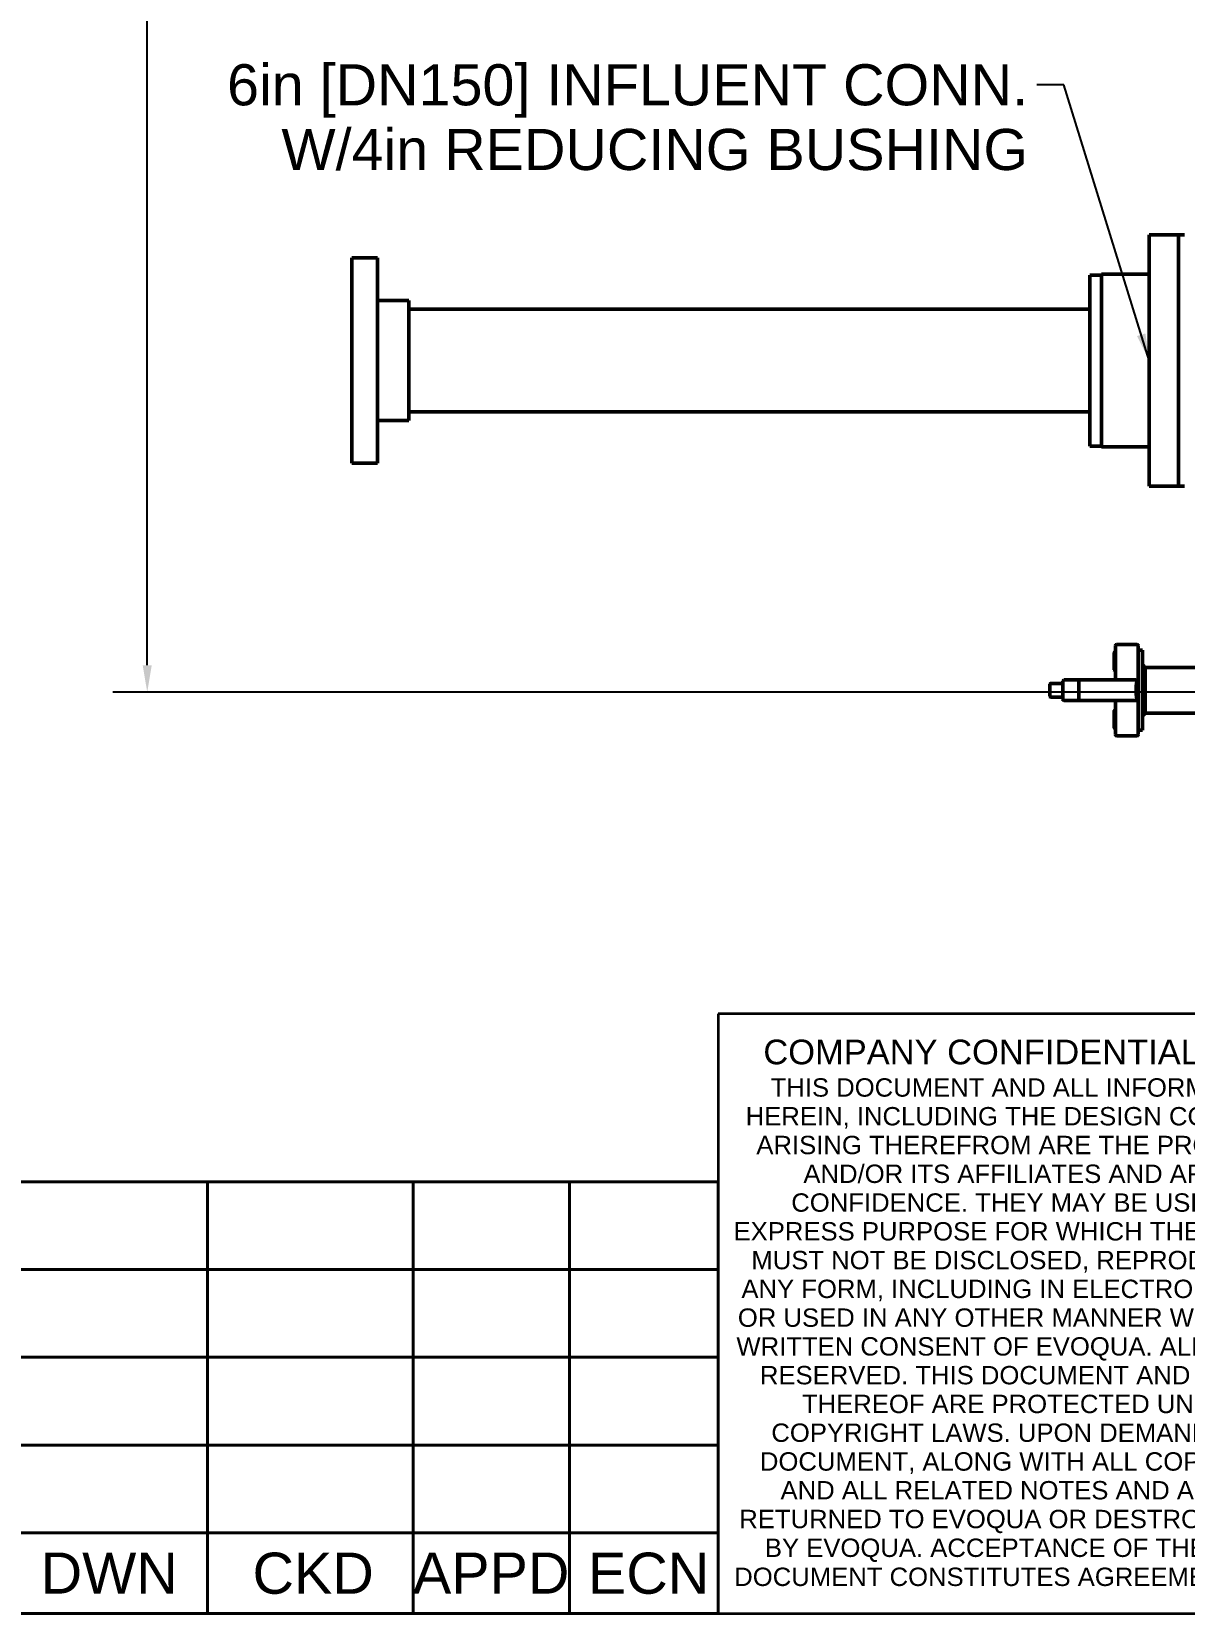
# Model space of a CAD drawing. Header units: inches. Extents: x 15 to 402, y 6 to 258.
# Drawn here: x 243.7 to 294.2, y 6 to 75.3 of the extents above; entities that cross this region are included whole.
import ezdxf
from ezdxf.enums import TextEntityAlignment as Align

# ---------------------------------------------------------------- set-up
doc = ezdxf.new("R2010")
doc.units = ezdxf.units.IN
doc.header["$LTSCALE"] = 12
doc.header["$MEASUREMENT"] = 0
doc.layers.get('0').update_dxf_attribs({"lineweight": 25})
for name, color, linetype, lineweight in [('Border', 7, 'Continuous', 35), ('Dimension (ANSI)', 7, 'Continuous', 25), ('Symbol', 7, 'Continuous', 25), ('Symbol (ANSI)', 7, 'Continuous', 25), ('Title', 7, 'Continuous', 35), ('Visible (ANSI)', 7, 'Continuous', 50)]:
    doc.layers.add(name, color=color, linetype=linetype, lineweight=lineweight)
doc.styles.add('MEMCOR Medium', font='arial.ttf')
doc.styles.get("Standard").update_dxf_attribs({"font": 'arial.ttf'})
doc.styles.add('Standard A-B-C', font='arial.ttf')
doc.styles.add('Standard D-E', font='arial.ttf')
doc.dimstyles.new('Default (ANSI)', dxfattribs={"dimscale": 12, "dimtxt": 0.15, "dimasz": 0.098425, "dimexe": 0.125, "dimexo": 0.0625, "dimgap": 0.031496, "dimtad": 0, "dimtih": 1, "dimtoh": 1, "dimdec": 4, "dimrnd": 1e-08, "dimzin": 3, "dimdsep": 46, "dimlunit": 5, "dimtxsty": 'MEMCOR Medium', "dimcen": 0.09, "dimdle": 0.393701, "dimclrd": 256, "dimclre": 256, "dimclrt": 256, "dimadec": 0, "dimazin": 1, "dimtfac": 0.8, "dimtofl": 0, "dimtmove": 0, "dimatfit": 3, "dimfxl": 1, "dimfrac": 1, "dimtolj": 1, "dimtzin": 4, "dimlwd": -1, "dimlwe": -1, "dimarcsym": 0})
doc.dimstyles.new('in [mm] D-E NeptuneBenson$7', dxfattribs={"dimscale": 12, "dimtxt": 0.15, "dimasz": 0.098425, "dimexe": 0.125, "dimexo": 0.063, "dimgap": 0.031496, "dimtad": 0, "dimtih": 1, "dimtoh": 1, "dimdec": 4, "dimrnd": 1e-08, "dimzin": 3, "dimdsep": 46, "dimlunit": 5, "dimtxsty": 'Standard D-E', "dimcen": 0.09, "dimdle": 0.393701, "dimclrd": 256, "dimclre": 256, "dimclrt": 256, "dimadec": 1, "dimazin": 1, "dimtfac": 1, "dimtofl": 0, "dimtmove": 0, "dimatfit": 3, "dimfxl": 1, "dimfrac": 1, "dimtolj": 1, "dimtzin": 4, "dimlwd": -1, "dimlwe": -1, "dimarcsym": 0})

# ---------------------------------------------------------------- blocks, each defined once
blk = doc.blocks.new('Borders 22x34_D')
at = {"layer": 'Border'}
blk.add_line((1.25, 0.5), (33.5, 0.5), dxfattribs=at)
blk = doc.blocks.new('Title Blocks D-E')
at = {"layer": 'Title'}
for p, q in [((18.0646, 11.4455), (15.2521, 11.4455)), ((15.2521, 11.4455), (15.2521, 9.258)), ((15.2521, 9.258), (18.0646, 9.258))]:
    blk.add_line(p, q, dxfattribs=at)
at = {"layer": 'Title', "insert": (16.6705, 11.3517), "char_height": 0.06, "width": 2.725909, "attachment_point": 2, "line_spacing_factor": 0.757101, "style": 'Standard A-B-C'}
blk.add_mtext('\\pxsm0.94;\\fArial|b0|i0;{\\H0.0900;COMPANY CONFIDENTIAL INFORMATION\\P}\\fArial|b0|i0;{\\H0.0670;THIS DOCUMENT AND ALL INFORMATION CONTAINED HEREIN, INCLUDING THE DESIGN CONCEPTS AND THOSE ARISING THEREFROM ARE THE PROPERTY OF EVOQUA AND/OR ITS AFFILIATES AND ARE SUBMITTED IN CONFIDENCE. THEY MAY BE USED ONLY FOR THE EXPRESS PURPOSE FOR WHICH THEY ARE PROVIDED AND MUST NOT BE DISCLOSED, REPRODUCED OR COPIED IN ANY FORM, INCLUDING IN ELECTRONIC FORMAT, LOANED OR USED IN ANY OTHER MANNER WITHOUT THE EXPRESS WRITTEN CONSENT OF EVOQUA. ALL PATENT RIGHTS ARE RESERVED. THIS DOCUMENT AND DERIVATIVE WORKS THEREOF ARE PROTECTED UNDER APPLICABLE COPYRIGHT LAWS. UPON DEMAND OF EVOQUA, THIS DOCUMENT, ALONG WITH ALL COPIES AND EXTRACTS, AND ALL RELATED NOTES AND ANALYSES MUST BE RETURNED TO EVOQUA OR DESTROYED, AS INSTRUCTED BY EVOQUA. ACCEPTANCE OF THE DELIVERY OF THIS DOCUMENT CONSTITUTES AGREEMENT TO THESE TERMS}\\fArial|b0|i0;{\\H0.0680;.}', dxfattribs=at)
at = {"layer": 'Title', "lineweight": 30, "flags": 63}
for tag, height, p in [('DESIGNER', 0.094, (18.4396, 11.1408)), ('CREATION_DATE', 0.094, (19.1896, 11.1408)), ('CHECKED_BY', 0.094, (18.4396, 10.7033)), ('CHECKED_DATE', 0.094, (19.1896, 10.7033)), ('ENG_APPROVED_BY', 0.094, (18.4396, 10.2658)), ('ENG_APPROVAL_DATE', 0.094, (19.1896, 10.2658)), ('MANAGER', 0.094, (18.8146, 9.8283)), ('PROJECT', 0.12, (20.2833, 9.3768)), ('PART_NUMBER', 0.12, (21.7208, 9.3768)), ('REVISION_NUMBER', 0.12, (25.5646, 9.3768)), ('@DMS_Reference', 0.12, (23.3146, 9.3768)), ('Sheet_Number', 0.12, (24.5021, 9.3768)), ('Number_of_sheets', 0.1247, (25.0646, 9.3768))]:
    blk.add_attdef(tag, text='', height=height, dxfattribs=at).set_placement(p, align=Align.MIDDLE_CENTER)
for tag, height, p in [('!Reference', 0.078, (18.8771, 9.5267)), ('!Scale', 0.1181, (18.8771, 9.308))]:
    blk.add_attdef(tag, text='', height=height, dxfattribs=at).set_placement(p, align=Align.BOTTOM_CENTER)
blk = doc.blocks.new('*D18')
at = {"layer": 'Defpoints', "color": 0, "transparency": 16777216}
for p in [(307.643, 129.872), (248.748, 46.337), (295.801, 46.337)]:
    blk.add_point(p, dxfattribs=at)
at = {"layer": 'Dimension (ANSI)', "transparency": 16777216}
for p, q in [((306.893, 129.872), (247.248, 129.872)), ((248.748, 128.69), (248.748, 102.793)), ((248.748, 47.518), (248.748, 90.47)), ((295.051, 46.337), (247.248, 46.337))]:
    blk.add_line(p, q, dxfattribs=at)
for points in [[(248.551, 128.69), (248.945, 128.69), (248.748, 129.872)], [(248.551, 47.518), (248.945, 47.518), (248.748, 46.337)]]:
    blk.add_solid(points, dxfattribs=at)
at = {"layer": 'Dimension (ANSI)', "transparency": 16777216, "char_height": 1.8, "attachment_point": 5, "style": 'MEMCOR Medium'}
for s, insert in [('\\A1; \\fArial|b0|i0;83{\\H0.8x;\\S9#16;} in', (248.748, 98.496)), ('\\A1;[2121.8 mm]{\\P\\fArial|b0|i0;SHIPPING HEIGHT\\P\\fArial|b0|i0;REF.}', (248.748, 92.334))]:
    blk.add_mtext(s, dxfattribs=dict(at, insert=insert))
blk = doc.blocks.new('REVISION HISTORY')
at = {"layer": 'Symbol', "lineweight": 40}
for p, q in [((12.4486, 2.0747), (22.812, 2.0747)), ((20.9486, 2.0747), (20.9486, 0.7941)), ((21.6986, 2.0747), (21.6986, 0.7941)), ((22.2694, 2.0747), (22.2694, 0.7941)), ((22.812, 2.0747), (22.812, 0.7941)), ((12.4486, 1.7545), (22.812, 1.7545)), ((12.4486, 1.4344), (22.812, 1.4344)), ((12.4486, 1.1143), (22.812, 1.1143)), ((12.4486, 0.7941), (22.812, 0.7941)), ((20.9486, 0.5), (20.9486, 0.7941)), ((21.6986, 0.5), (21.6986, 0.7941)), ((22.2694, 0.5), (22.2694, 0.7941)), ((22.812, 0.5), (22.812, 0.7941)), ((12.4486, 0.5), (22.812, 0.5))]:
    blk.add_line(p, q, dxfattribs=at)
at = {"layer": 'Symbol', "char_height": 0.15, "attachment_point": 7, "style": 'MEMCOR Medium'}
for s, insert in [('DWN', (20.3402, 0.5721)), ('CKD', (21.1132, 0.5695)), ('APPD', (21.6984, 0.5721)), ('ECN', (22.3368, 0.5695))]:
    blk.add_mtext(s, dxfattribs=dict(at, insert=insert))

msp = doc.modelspace()

# ---------------------------------------------------------------- linework, layer by layer
at = {"layer": 'Visible (ANSI)'}
for p, q in [((292.61202, 66.36576), (292.61202, 55.36576)), ((293.89327, 66.36576), (292.61202, 66.36576)), ((293.89327, 55.36576), (293.89327, 66.36576)), ((293.89327, 66.36576), (294.15183, 66.36576)), ((293.89327, 66.36576), (293.89327, 55.36576)), ((257.70577, 56.36576), (257.70577, 65.36576)), ((257.70577, 65.36576), (258.83077, 65.36576)), ((258.83077, 56.36576), (258.83077, 65.36576)), ((290.01827, 64.61026), (290.01827, 57.12126)), ((290.51827, 64.61026), (290.01827, 64.61026)), ((290.51827, 64.64701), (290.51827, 57.08451)), ((292.61202, 64.64701), (290.51827, 64.64701)), ((258.83077, 63.49076), (260.20577, 63.49076)), ((260.20577, 58.24076), (260.20577, 63.49076)), ((260.20577, 63.11576), (290.01827, 63.11576)), ((258.83077, 58.24076), (260.20577, 58.24076)), ((260.20577, 58.61576), (290.01827, 58.61576)), ((290.51827, 57.12126), (290.01827, 57.12126)), ((292.61202, 57.08451), (290.51827, 57.08451)), ((257.70577, 56.36576), (258.83077, 56.36576)), ((293.89327, 55.36576), (292.61202, 55.36576)), ((293.89327, 55.36576), (294.15183, 55.36576)), ((291.08343, 48.08378), (291.08343, 47.93455)), ((291.08343, 47.93455), (291.08343, 47.91921)), ((291.08343, 47.91921), (291.08343, 47.63598)), ((291.12343, 48.09378), (291.09343, 48.09378)), ((291.13343, 46.87726), (291.13343, 48.36726)), ((292.07343, 48.42726), (291.19343, 48.42726)), ((292.13343, 48.36726), (292.13343, 44.48726)), ((292.13343, 48.17726), (292.31273, 48.17726)), ((292.31273, 44.67726), (292.31273, 48.17726)), ((291.08343, 47.63598), (291.08343, 47.63132)), ((291.08343, 47.63132), (291.08343, 47.31733)), ((291.12343, 47.64132), (291.09343, 47.64132)), ((291.12343, 47.30733), (291.09343, 47.30733)), ((292.43773, 47.42726), (292.31273, 47.55226)), ((297.36316, 47.42726), (292.43773, 47.42726)), ((292.43773, 47.42726), (292.43773, 45.72016)), ((288.25843, 46.68726), (288.25843, 46.16726)), ((288.29843, 46.72726), (288.31843, 46.72726)), ((288.81343, 46.72726), (288.31843, 46.72726)), ((288.83343, 46.81726), (288.83343, 46.03726)), ((288.89343, 46.87726), (288.95843, 46.87726)), ((289.40843, 46.87726), (288.95843, 46.87726)), ((289.40843, 46.87726), (289.47343, 46.87726)), ((289.52315, 46.87726), (289.47343, 46.87726)), ((292.00594, 46.87726), (289.52315, 46.87726)), ((289.53343, 46.03726), (289.53343, 46.81726)), ((288.31843, 46.12726), (288.29843, 46.12726)), ((288.31843, 46.12726), (288.81343, 46.12726)), ((288.95843, 45.97726), (288.89343, 45.97726)), ((288.95843, 45.97726), (289.40843, 45.97726)), ((289.47343, 45.97726), (289.40843, 45.97726)), ((289.47343, 45.97726), (289.52315, 45.97726)), ((289.52315, 45.97726), (292.00594, 45.97726)), ((291.13343, 44.48726), (291.13343, 45.97726)), ((292.43773, 45.72016), (292.43773, 45.42726)), ((291.08343, 45.5372), (291.08343, 45.2232)), ((291.08343, 45.2232), (291.08343, 45.21855)), ((291.08343, 45.21855), (291.08343, 44.93532)), ((291.12343, 45.5472), (291.09343, 45.5472)), ((291.09343, 45.2132), (291.12343, 45.2132)), ((292.43773, 45.42726), (292.31273, 45.30226)), ((301.57913, 45.42726), (292.43773, 45.42726)), ((291.08343, 44.93532), (291.08343, 44.91997)), ((291.08343, 44.91997), (291.08343, 44.77075)), ((291.12343, 44.76075), (291.09343, 44.76075)), ((292.07343, 44.42726), (291.19343, 44.42726)), ((292.13343, 44.67726), (292.31273, 44.67726))]:
    msp.add_line(p, q, dxfattribs=at)
for centre, radius, start, end in [((291.09343, 48.08378), 0.01, 90, 180), ((291.12343, 48.10378), 0.01, 270, 0), ((291.19343, 48.36726), 0.06, 90, 180), ((292.07343, 48.36726), 0.06, 0, 90), ((291.09343, 47.63132), 0.01, 90, 180), ((291.09343, 47.31733), 0.01, 180, 270), ((291.12343, 47.65132), 0.01, 270, 0), ((291.12343, 47.29733), 0.01, 0, 90), ((288.29843, 46.68726), 0.04, 90, 180), ((288.81343, 46.74726), 0.02, 270, 0), ((288.89343, 46.81726), 0.06, 90, 180), ((289.47343, 46.81726), 0.06, 0, 90), ((288.29843, 46.16726), 0.04, 180, 270), ((288.81343, 46.10726), 0.02, 0, 90), ((288.89343, 46.03726), 0.06, 180, 270), ((289.47343, 46.03726), 0.06, 270, 0), ((291.09343, 45.5372), 0.01, 90, 180), ((291.09343, 45.2232), 0.01, 180, 270), ((291.12343, 45.5572), 0.01, 270, 0), ((291.12343, 45.2032), 0.01, 0, 90), ((291.09343, 44.77075), 0.01, 180, 270), ((291.12343, 44.75075), 0.01, 0, 90), ((291.19343, 44.48726), 0.06, 180, 270), ((292.07343, 44.48726), 0.06, 270, 0)]:
    msp.add_arc(centre, radius, start, end, dxfattribs=at)
msp.add_ellipse((293.90563, 46.42726), major_axis=(0, 2), ratio=0.93273543, start_param=1.38164128, end_param=1.75995137, dxfattribs=at)
for points, knots in [([(292.00594, 46.87726), (292.01585, 46.87726), (292.02658, 46.87589), (292.0465, 46.86939), (292.05568, 46.86428), (292.06711, 46.85316), (292.07096, 46.84783), (292.07343, 46.84195)], [0, 0, 0, 0, 0.075473621, 0.075473621, 0.150947243, 0.150947243, 0.198425568, 0.198425568, 0.198425568, 0.198425568]), ([(292.07343, 46.84195), (292.07524, 46.83763), (292.07638, 46.83313), (292.077, 46.82463), (292.07673, 46.8209), (292.07602, 46.81726)], [-1.8611645692, -1.8611645692, -1.8611645692, -1.8611645692, -1.8248235639, -1.8248235639, -1.7951813573, -1.7951813573, -1.7951813573, -1.7951813573]), ([(292.07343, 46.01258), (292.07096, 46.0067), (292.06711, 46.00137), (292.05568, 45.99025), (292.0465, 45.98514), (292.02658, 45.97864), (292.01585, 45.97726), (292.00594, 45.97726)], [0.352418843, 0.352418843, 0.352418843, 0.352418843, 0.399897167, 0.399897167, 0.475370789, 0.475370789, 0.55084441, 0.55084441, 0.55084441, 0.55084441]), ([(292.07602, 46.03726), (292.07623, 46.03621), (292.07639, 46.03514), (292.07715, 46.02886), (292.07681, 46.0238), (292.07499, 46.01667), (292.07428, 46.01459), (292.07343, 46.01258)], [-1.296172627, -1.296172627, -1.296172627, -1.296172627, -1.2877870013, -1.2877870013, -1.2470934725, -1.2470934725, -1.229559107, -1.229559107, -1.229559107, -1.229559107])]:
    msp.add_open_spline(points, degree=3, knots=knots, dxfattribs=at)
for points in [[(292.07343, 46.80332), (292.07427, 46.808), (292.07513, 46.81265), (292.07602, 46.81726)], [(292.07602, 46.03726), (292.07513, 46.04188), (292.07427, 46.04653), (292.07343, 46.05121)]]:
    msp.add_open_spline(points, degree=3, dxfattribs=at)

# ---------------------------------------------------------------- block references
at = {"xscale": 12, "yscale": 12, "zscale": 12}
for name, p in [('Borders 22x34_D', (0, 0)), ('Title Blocks D-E', (90.7191, -105.09571))]:
    msp.add_blockref(name, p, dxfattribs=at)
at = {"layer": 'Symbol', "xscale": 12, "yscale": 12, "zscale": 12}
msp.add_blockref('REVISION HISTORY', (0, 0), dxfattribs=at)

# ---------------------------------------------------------------- texts
at = {"layer": 'Symbol (ANSI)', "insert": (287.31115, 73.84016), "char_height": 1.8000001, "width": 35.0739359, "attachment_point": 3, "line_spacing_factor": 0.944221, "style": 'Standard D-E'}
msp.add_mtext('\\fArial|b0|i0;6in [DN150] INFLUENT CONN.\\P\\fArial|b0|i0;W/4in REDUCING BUSHING', dxfattribs=at)

# ---------------------------------------------------------------- dimensions: what is measured, and where the dimension line sits
at = {"layer": 'Dimension (ANSI)'}
dim = msp.add_linear_dim(base=(248.7481, 46.33676), p1=(307.64327, 129.87156), p2=(295.80056, 46.33676), angle=90, text=' \\fArial|b0|i0;<> in\\X[2121.8 mm]{\\P\\fArial|b0|i0;SHIPPING HEIGHT\\P\\fArial|b0|i0;REF.}', dimstyle='Default (ANSI)', override={"dimgap": 0.031496, "dimdec": 4, "dimpost": '', "dimtol": 0, "dimlim": 0, "dimtp": 0, "dimtm": 0, "dimtdec": 2, "dimatfit": 1}, dxfattribs=at)
dim.commit()
dim.dimension.update_dxf_attribs({"geometry": '*D18', "text_midpoint": (248.7481, 96.63145), "dimtype": 160})

# ---------------------------------------------------------------- leaders
at = {"layer": 'Symbol (ANSI)', "annotation_type": 0, "has_hookline": 1, "hookline_direction": 1, "text_width": 34.75989}
msp.add_leader([(292.61202, 60.86576), (288.8702, 72.94016), (287.6891, 72.94016)], dimstyle='in [mm] D-E NeptuneBenson$7', override={"dimtad": 0}, dxfattribs=at)

doc.saveas('drawing.dxf')
